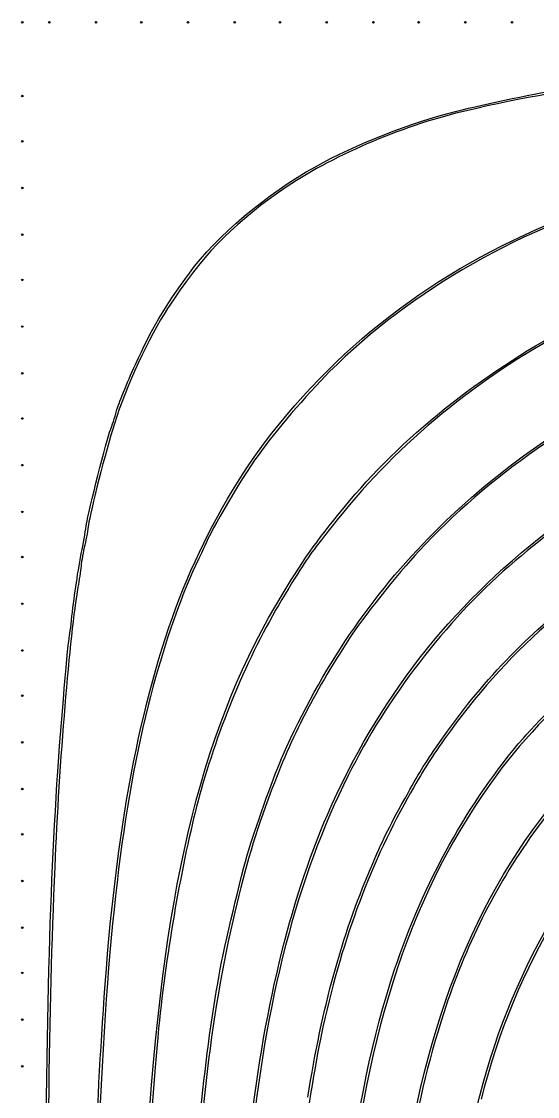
# Model space of a CAD drawing. Header units: millimetres. Extents: x 2 to 2088, y -91 to 1995.
# Drawn here: x 2 to 359, y 1251 to 1995 of the extents above; entities that cross this region are included whole.
import ezdxf

# ---------------------------------------------------------------- set-up
doc = ezdxf.new("R2010")
doc.units = ezdxf.units.MM
doc.layers.add('Image', color=7, linetype='CONTINUOUS')

msp = doc.modelspace()

# ---------------------------------------------------------------- linework, layer by layer
at = {"layer": 'Image', "color": 7}
for points in [[(2.105229, 1994.544769)], [(20.881923, 1994.544769)], [(53.219562, 1994.544769)], [(84.514052, 1994.544769)], [(116.85169, 1994.544769)], [(149.18933, 1994.544769)], [(180.48382, 1994.544769)], [(212.82146, 1994.544769)], [(245.1591, 1994.544769)], [(276.45359, 1994.544769)], [(308.79123, 1994.544769)], [(341.12887, 1994.544769)], [(2.105229, 1943.430436)], [(2.105229, 1912.135946)], [(2.105229, 1879.79831)], [(2.105229, 1847.46067)], [(2.105229, 1816.16618)], [(2.105229, 1783.82854)], [(2.105229, 1751.4909)], [(2.105229, 1720.19641)], [(2.105229, 1687.85877)], [(2.105229, 1655.52113)], [(2.105229, 1624.22664)], [(2.105229, 1591.889)], [(2.105229, 1559.55136)], [(2.105229, 1528.25687)], [(2.105229, 1495.91923)], [(2.105229, 1463.58159)], [(2.105229, 1432.2871)], [(2.105229, 1399.94946)], [(2.105229, 1367.61182)], [(2.105229, 1336.31733)], [(2.105229, 1303.9797)], [(2.105229, 1271.64206)]]:
    msp.add_lwpolyline(points, close=True, dxfattribs=at)
for points in [[(2.105229, 1994.544769), (2.105229, 1994.831635), (2.339938, 1995.066344), (2.626804, 1995.066344)], [(2.626804, 1995.066344), (2.91367, 1995.066344), (3.148379, 1994.831635), (3.148379, 1994.544769)], [(20.881923, 1994.544769), (20.881923, 1994.831635), (21.116632, 1995.066344), (21.403498, 1995.066344)], [(21.403498, 1995.066344), (21.690364, 1995.066344), (21.925073, 1994.831635), (21.925073, 1994.544769)], [(53.219562, 1994.544769), (53.219562, 1994.831635), (53.454271, 1995.066344), (53.741137, 1995.066344)], [(53.741137, 1995.066344), (54.028003, 1995.066344), (54.262712, 1994.831635), (54.262712, 1994.544769)], [(84.514052, 1994.544769), (84.514052, 1994.831635), (84.748761, 1995.066344), (85.035627, 1995.066344)], [(85.035627, 1995.066344), (85.322493, 1995.066344), (85.557202, 1994.831635), (85.557202, 1994.544769)], [(116.85169, 1994.544769), (116.85169, 1994.831635), (117.0864, 1995.066344), (117.37327, 1995.066344)], [(117.37327, 1995.066344), (117.66013, 1995.066344), (117.89484, 1994.831635), (117.89484, 1994.544769)], [(149.18933, 1994.544769), (149.18933, 1994.831635), (149.42404, 1995.066344), (149.71091, 1995.066344)], [(149.71091, 1995.066344), (149.99777, 1995.066344), (150.23248, 1994.831635), (150.23248, 1994.544769)], [(180.48382, 1994.544769), (180.48382, 1994.831635), (180.71853, 1995.066344), (181.0054, 1995.066344)], [(181.0054, 1995.066344), (181.29226, 1995.066344), (181.52697, 1994.831635), (181.52697, 1994.544769)], [(212.82146, 1994.544769), (212.82146, 1994.831635), (213.05617, 1995.066344), (213.34303, 1995.066344)], [(213.34303, 1995.066344), (213.6299, 1995.066344), (213.86461, 1994.831635), (213.86461, 1994.544769)], [(245.1591, 1994.544769), (245.1591, 1994.831635), (245.39381, 1995.066344), (245.68067, 1995.066344)], [(245.68067, 1995.066344), (245.96754, 1995.066344), (246.20225, 1994.831635), (246.20225, 1994.544769)], [(276.45359, 1994.544769), (276.45359, 1994.831635), (276.6883, 1995.066344), (276.97516, 1995.066344)], [(276.97516, 1995.066344), (277.26203, 1995.066344), (277.49674, 1994.831635), (277.49674, 1994.544769)], [(308.79123, 1994.544769), (308.79123, 1994.831635), (309.02594, 1995.066344), (309.3128, 1995.066344)], [(309.3128, 1995.066344), (309.59967, 1995.066344), (309.83438, 1994.831635), (309.83438, 1994.544769)], [(341.12887, 1994.544769), (341.12887, 1994.831635), (341.36358, 1995.066344), (341.65044, 1995.066344)], [(341.65044, 1995.066344), (341.93731, 1995.066344), (342.17202, 1994.831635), (342.17202, 1994.544769)], [(2.626804, 1994.023194), (2.339938, 1994.023194), (2.105229, 1994.257903), (2.105229, 1994.544769)], [(3.148379, 1994.544769), (3.148379, 1994.257903), (2.91367, 1994.023194), (2.626804, 1994.023194)], [(21.403498, 1994.023194), (21.116632, 1994.023194), (20.881923, 1994.257903), (20.881923, 1994.544769)], [(21.925073, 1994.544769), (21.925073, 1994.257903), (21.690364, 1994.023194), (21.403498, 1994.023194)], [(53.741137, 1994.023194), (53.454271, 1994.023194), (53.219562, 1994.257903), (53.219562, 1994.544769)], [(54.262712, 1994.544769), (54.262712, 1994.257903), (54.028003, 1994.023194), (53.741137, 1994.023194)], [(85.035627, 1994.023194), (84.748761, 1994.023194), (84.514052, 1994.257903), (84.514052, 1994.544769)], [(85.557202, 1994.544769), (85.557202, 1994.257903), (85.322493, 1994.023194), (85.035627, 1994.023194)], [(117.37327, 1994.023194), (117.0864, 1994.023194), (116.85169, 1994.257903), (116.85169, 1994.544769)], [(117.89484, 1994.544769), (117.89484, 1994.257903), (117.66013, 1994.023194), (117.37327, 1994.023194)], [(149.71091, 1994.023194), (149.42404, 1994.023194), (149.18933, 1994.257903), (149.18933, 1994.544769)], [(150.23248, 1994.544769), (150.23248, 1994.257903), (149.99777, 1994.023194), (149.71091, 1994.023194)], [(181.0054, 1994.023194), (180.71853, 1994.023194), (180.48382, 1994.257903), (180.48382, 1994.544769)], [(181.52697, 1994.544769), (181.52697, 1994.257903), (181.29226, 1994.023194), (181.0054, 1994.023194)], [(213.34303, 1994.023194), (213.05617, 1994.023194), (212.82146, 1994.257903), (212.82146, 1994.544769)], [(213.86461, 1994.544769), (213.86461, 1994.257903), (213.6299, 1994.023194), (213.34303, 1994.023194)], [(245.68067, 1994.023194), (245.39381, 1994.023194), (245.1591, 1994.257903), (245.1591, 1994.544769)], [(246.20225, 1994.544769), (246.20225, 1994.257903), (245.96754, 1994.023194), (245.68067, 1994.023194)], [(276.97516, 1994.023194), (276.6883, 1994.023194), (276.45359, 1994.257903), (276.45359, 1994.544769)], [(277.49674, 1994.544769), (277.49674, 1994.257903), (277.26203, 1994.023194), (276.97516, 1994.023194)], [(309.3128, 1994.023194), (309.02594, 1994.023194), (308.79123, 1994.257903), (308.79123, 1994.544769)], [(309.83438, 1994.544769), (309.83438, 1994.257903), (309.59967, 1994.023194), (309.3128, 1994.023194)], [(341.65044, 1994.023194), (341.36358, 1994.023194), (341.12887, 1994.257903), (341.12887, 1994.544769)], [(342.17202, 1994.544769), (342.17202, 1994.257903), (341.93731, 1994.023194), (341.65044, 1994.023194)], [(415.89617, 1951.768337), (378.70463, 1947.728577), (341.3401, 1941.028708), (302.82799, 1931.493974)], [(2.105229, 1943.430436), (2.105229, 1943.717302), (2.339938, 1943.952011), (2.626804, 1943.952011)], [(2.626804, 1942.908861), (2.339938, 1942.908861), (2.105229, 1943.14357), (2.105229, 1943.430436)], [(2.626804, 1943.952011), (2.91367, 1943.952011), (3.148379, 1943.717302), (3.148379, 1943.430436)], [(3.148379, 1943.430436), (3.148379, 1943.14357), (2.91367, 1942.908861), (2.626804, 1942.908861)], [(303.29756, 1933.062605), (322.50939, 1937.899958), (362.65979, 1946.21756), (375.55281, 1948.031082)], [(302.82799, 1931.493974), (260.27585, 1920.959019), (211.29249, 1899.10136), (179.96225, 1876.66806)], [(205.51941, 1894.54815), (233.78096, 1910.217011), (271.37251, 1925.024184), (303.29756, 1933.062605)], [(2.105229, 1912.135946), (2.105229, 1912.422812), (2.339938, 1912.657521), (2.626804, 1912.657521)], [(2.626804, 1911.614371), (2.339938, 1911.614371), (2.105229, 1911.84908), (2.105229, 1912.135946)], [(2.626804, 1912.657521), (2.91367, 1912.657521), (3.148379, 1912.422812), (3.148379, 1912.135946)], [(3.148379, 1912.135946), (3.148379, 1911.84908), (2.91367, 1911.614371), (2.626804, 1911.614371)], [(118.27927, 1820.86035), (136.80985, 1846.21765), (172.07936, 1876.00821), (205.51941, 1894.54815)], [(2.105229, 1879.79831), (2.105229, 1880.08517), (2.339938, 1880.31988), (2.626804, 1880.31988)], [(2.626804, 1879.27673), (2.339938, 1879.27673), (2.105229, 1879.51144), (2.105229, 1879.79831)], [(2.626804, 1880.31988), (2.91367, 1880.31988), (3.148379, 1880.08517), (3.148379, 1879.79831)], [(3.148379, 1879.79831), (3.148379, 1879.51144), (2.91367, 1879.27673), (2.626804, 1879.27673)], [(179.96225, 1876.66806), (145.06462, 1851.68042), (127.29002, 1833.07833), (103.21353, 1796.34633)], [(431.83062, 1875.58296), (350.93494, 1854.16002), (271.79352, 1809.20124), (215.38357, 1752.62341)], [(165.41899, 1696.72554), (217.99948, 1768.95748), (287.55353, 1822.55747), (374.50966, 1857.85575)], [(2.105229, 1847.46067), (2.105229, 1847.74753), (2.339938, 1847.98224), (2.626804, 1847.98224)], [(2.626804, 1846.93909), (2.339938, 1846.93909), (2.105229, 1847.1738), (2.105229, 1847.46067)], [(2.626804, 1847.98224), (2.91367, 1847.98224), (3.148379, 1847.74753), (3.148379, 1847.46067)], [(3.148379, 1847.46067), (3.148379, 1847.1738), (2.91367, 1846.93909), (2.626804, 1846.93909)], [(2.105229, 1816.16618), (2.105229, 1816.45304), (2.339938, 1816.68775), (2.626804, 1816.68775)], [(2.626804, 1816.68775), (2.91367, 1816.68775), (3.148379, 1816.45304), (3.148379, 1816.16618)], [(80.973615, 1757.67583), (92.066, 1782.14659), (100.80714, 1796.95144), (118.27927, 1820.86035)], [(2.626804, 1815.6446), (2.339938, 1815.6446), (2.105229, 1815.87931), (2.105229, 1816.16618)], [(3.148379, 1816.16618), (3.148379, 1815.87931), (2.91367, 1815.6446), (2.626804, 1815.6446)], [(458.03743, 1813.99662), (394.85896, 1793.82707), (335.49074, 1760.24227), (283.43, 1715.22063)], [(103.21353, 1796.34633), (90.465745, 1776.89784), (74.578274, 1742.48972), (66.366548, 1716.54539)], [(2.105229, 1783.82854), (2.105229, 1784.1154), (2.339938, 1784.35011), (2.626804, 1784.35011)], [(2.626804, 1783.30696), (2.339938, 1783.30696), (2.105229, 1783.54167), (2.105229, 1783.82854)], [(2.626804, 1784.35011), (2.91367, 1784.35011), (3.148379, 1784.1154), (3.148379, 1783.82854)], [(3.148379, 1783.82854), (3.148379, 1783.54167), (2.91367, 1783.30696), (2.626804, 1783.30696)], [(229.3863, 1663.34475), (267.95034, 1709.68973), (327.15148, 1756.10073), (384.94115, 1785.29269)], [(287.88719, 1641.4652), (377.04905, 1730.55013), (488.68761, 1780.48151), (606.61089, 1784.01732)], [(67.875379, 1725.41216), (69.116287, 1730.00202), (75.010493, 1744.52067), (80.973615, 1757.67583)], [(2.105229, 1751.4909), (2.105229, 1751.77776), (2.339938, 1752.01247), (2.626804, 1752.01247)], [(2.626804, 1750.96932), (2.339938, 1750.96932), (2.105229, 1751.20403), (2.105229, 1751.4909)], [(2.626804, 1752.01247), (2.91367, 1752.01247), (3.148379, 1751.77776), (3.148379, 1751.4909)], [(3.148379, 1751.4909), (3.148379, 1751.20403), (2.91367, 1750.96932), (2.626804, 1750.96932)], [(215.38357, 1752.62341), (198.93829, 1736.12918), (177.53999, 1711.08638), (165.8437, 1694.64604)], [(452.44129, 1750.01281), (389.54129, 1724.91855), (324.91296, 1680.06107), (277.08146, 1628.29836)], [(2.105229, 1720.19641), (2.105229, 1720.48328), (2.339938, 1720.71798), (2.626804, 1720.71798)], [(2.626804, 1719.67483), (2.339938, 1719.67483), (2.105229, 1719.90954), (2.105229, 1720.19641)], [(2.626804, 1720.71798), (2.91367, 1720.71798), (3.148379, 1720.48328), (3.148379, 1720.19641)], [(3.148379, 1720.19641), (3.148379, 1719.90954), (2.91367, 1719.67483), (2.626804, 1719.67483)], [(63.678472, 1712.37279), (64.745863, 1714.95458), (66.634472, 1720.8223), (67.875379, 1725.41216)], [(47.140477, 1647.16476), (48.371444, 1655.68611), (61.272029, 1706.55211), (63.678472, 1712.37279)], [(66.366548, 1716.54539), (60.702876, 1698.65143), (49.499947, 1654.82626), (48.500463, 1646.65436)], [(283.43, 1715.22063), (256.36666, 1691.8165), (235.58238, 1669.67973), (211.70731, 1638.83074)], [(481.95576, 1704.33847), (430.03808, 1685.0399), (385.79938, 1658.18075), (339.3737, 1617.77097)], [(114.08478, 1602.3205), (127.58998, 1635.74701), (146.95715, 1671.36376), (165.41899, 1696.72554)], [(165.8437, 1694.64604), (153.48723, 1677.27775), (134.09869, 1644.37338), (128.65248, 1631.52869)], [(2.105229, 1687.85877), (2.105229, 1688.14564), (2.339938, 1688.38034), (2.626804, 1688.38034)], [(2.626804, 1687.33719), (2.339938, 1687.33719), (2.105229, 1687.5719), (2.105229, 1687.85877)], [(2.626804, 1688.38034), (2.91367, 1688.38034), (3.148379, 1688.14564), (3.148379, 1687.85877)], [(3.148379, 1687.85877), (3.148379, 1687.5719), (2.91367, 1687.33719), (2.626804, 1687.33719)], [(183.12066, 1599.19105), (199.10833, 1625.41096), (207.47492, 1637.01239), (229.3863, 1663.34475)], [(2.105229, 1655.52113), (2.105229, 1655.808), (2.339938, 1656.0427), (2.626804, 1656.0427)], [(2.626804, 1654.99956), (2.339938, 1654.99956), (2.105229, 1655.23426), (2.105229, 1655.52113)], [(2.626804, 1656.0427), (2.91367, 1656.0427), (3.148379, 1655.808), (3.148379, 1655.52113)], [(3.148379, 1655.52113), (3.148379, 1655.23426), (2.91367, 1654.99956), (2.626804, 1654.99956)], [(44.007353, 1629.44239), (45.234181, 1635.75344), (46.644087, 1643.72851), (47.140477, 1647.16476)], [(48.500463, 1646.65436), (48.114519, 1643.49883), (46.946231, 1637.1617), (45.904267, 1632.57184)], [(183.19286, 1487.37922), (209.90496, 1547.26756), (244.35603, 1597.97161), (287.88719, 1641.4652)], [(211.70731, 1638.83074), (200.1933, 1623.95348), (198.57467, 1621.55452), (184.59223, 1598.64363)], [(213.89057, 1445.84805), (248.72746, 1525.82472), (298.14967, 1589.29939), (366.87284, 1642.32854)], [(45.904267, 1632.57184), (44.862303, 1627.98198), (43.703375, 1621.41014), (43.328872, 1617.96774)], [(128.65248, 1631.52869), (127.19289, 1628.08629), (124.46673, 1622.21858), (122.59434, 1618.48932)], [(451.18116, 1636.30344), (387.80491, 1602.72097), (337.43202, 1558.24242), (294.95606, 1498.35888)], [(2.105229, 1624.22664), (2.105229, 1624.51351), (2.339938, 1624.74822), (2.626804, 1624.74822)], [(2.626804, 1623.70507), (2.339938, 1623.70507), (2.105229, 1623.93977), (2.105229, 1624.22664)], [(2.626804, 1624.74822), (2.91367, 1624.74822), (3.148379, 1624.51351), (3.148379, 1624.22664)], [(3.148379, 1624.22664), (3.148379, 1623.93977), (2.91367, 1623.70507), (2.626804, 1623.70507)], [(37.027802, 1583.20429), (38.766858, 1599.05542), (41.08268, 1614.39727), (44.007353, 1629.44239)], [(277.08146, 1628.29836), (262.76602, 1612.80635), (237.45182, 1581.05937), (229.13954, 1568.17358)], [(43.328872, 1617.96774), (42.954369, 1614.52535), (41.985729, 1607.95351), (41.17634, 1603.36365)], [(122.59434, 1618.48932), (112.92973, 1599.24019), (97.63446, 1554.11289), (89.713148, 1521.4764)], [(339.3737, 1617.77097), (295.88755, 1579.91982), (254.98827, 1526.64602), (228.20726, 1472.96994)], [(41.17634, 1603.36365), (35.515094, 1571.26005), (27.940081, 1480.15758), (25.086793, 1409.85939)], [(60.059864, 1328.49371), (68.196846, 1442.02403), (86.211493, 1533.33177), (114.08478, 1602.3205)], [(89.788543, 1226.78662), (101.33186, 1401.75643), (128.26713, 1509.23084), (183.12066, 1599.19105)], [(184.59223, 1598.64363), (160.72, 1559.52785), (139.90867, 1511.02514), (126.41661, 1463.06002)], [(291.44642, 1495.91923), (320.15917, 1537.43103), (352.24914, 1570.97918), (390.99987, 1599.99638)], [(2.105229, 1591.889), (2.105229, 1592.17587), (2.339938, 1592.41058), (2.626804, 1592.41058)], [(2.626804, 1591.36743), (2.339938, 1591.36743), (2.105229, 1591.60213), (2.105229, 1591.889)], [(2.626804, 1592.41058), (2.91367, 1592.41058), (3.148379, 1592.17587), (3.148379, 1591.889)], [(3.148379, 1591.889), (3.148379, 1591.60213), (2.91367, 1591.36743), (2.626804, 1591.36743)], [(648.42145, 1560.55001), (551.29435, 1591.28564), (432.05596, 1539.3107), (356.56004, 1433.33025)], [(35.043441, 1567.55704), (35.35901, 1569.09151), (36.251972, 1576.13277), (37.027802, 1583.20429)], [(26.649099, 1467.23262), (28.281163, 1493.82515), (34.043706, 1562.6958), (35.043441, 1567.55704)], [(229.13954, 1568.17358), (203.23189, 1528.0112), (187.7812, 1497.39375), (172.88287, 1456.69402)], [(2.105229, 1559.55136), (2.105229, 1559.83823), (2.339938, 1560.07294), (2.626804, 1560.07294)], [(2.626804, 1559.02979), (2.339938, 1559.02979), (2.105229, 1559.2645), (2.105229, 1559.55136)], [(2.626804, 1560.07294), (2.91367, 1560.07294), (3.148379, 1559.83823), (3.148379, 1559.55136)], [(3.148379, 1559.55136), (3.148379, 1559.2645), (2.91367, 1559.02979), (2.626804, 1559.02979)], [(349.48551, 1498.9487), (361.50297, 1512.86778), (387.27339, 1537.81806), (400.94751, 1548.77292)], [(402.59576, 1548.09046), (378.39077, 1528.67773), (349.55815, 1498.61263), (331.05491, 1473.49151)], [(2.105229, 1528.25687), (2.105229, 1528.54374), (2.339938, 1528.77845), (2.626804, 1528.77845)], [(2.626804, 1527.7353), (2.339938, 1527.7353), (2.105229, 1527.97001), (2.105229, 1528.25687)], [(2.626804, 1528.77845), (2.91367, 1528.77845), (3.148379, 1528.54374), (3.148379, 1528.25687)], [(3.148379, 1528.25687), (3.148379, 1527.97001), (2.91367, 1527.7353), (2.626804, 1527.7353)], [(89.713148, 1521.4764), (70.135485, 1440.81473), (60.756892, 1356.00393), (54.760844, 1205.40205)], [(2.105229, 1495.91923), (2.105229, 1496.2061), (2.339938, 1496.44081), (2.626804, 1496.44081)], [(2.626804, 1496.44081), (2.91367, 1496.44081), (3.148379, 1496.2061), (3.148379, 1495.91923)], [(260.37326, 1338.61449), (280.1859, 1398.52134), (311.63969, 1455.11423), (349.48551, 1498.9487)], [(294.95606, 1498.35888), (284.06844, 1483.00928), (280.79987, 1477.77031), (269.37556, 1457.35762)], [(2.626804, 1495.39766), (2.339938, 1495.39766), (2.105229, 1495.63237), (2.105229, 1495.91923)], [(3.148379, 1495.91923), (3.148379, 1495.63237), (2.91367, 1495.39766), (2.626804, 1495.39766)], [(267.30809, 1456.75761), (277.75226, 1475.74716), (279.86734, 1479.17863), (291.44642, 1495.91923)], [(159.46633, 1421.45089), (165.5535, 1441.32513), (177.67755, 1475.01394), (183.19286, 1487.37922)], [(18.074288, 1022.85086), (18.747656, 1279.82285), (20.398788, 1365.39125), (26.649099, 1467.23262)], [(228.20726, 1472.96994), (192.6463, 1401.69657), (171.01874, 1318.13594), (160.16902, 1210.09623)], [(331.05491, 1473.49151), (272.88254, 1394.51319), (240.80311, 1299.15092), (226.98694, 1164.12955)], [(319.32461, 1251.16921), (343.59881, 1345.52133), (390.77975, 1421.69334), (453.26746, 1467.41535)], [(2.105229, 1463.58159), (2.105229, 1463.86846), (2.339938, 1464.10317), (2.626804, 1464.10317)], [(2.626804, 1463.06002), (2.339938, 1463.06002), (2.105229, 1463.29473), (2.105229, 1463.58159)], [(2.626804, 1464.10317), (2.91367, 1464.10317), (3.148379, 1463.86846), (3.148379, 1463.58159)], [(3.148379, 1463.58159), (3.148379, 1463.29473), (2.91367, 1463.06002), (2.626804, 1463.06002)], [(126.41661, 1463.06002), (115.34405, 1423.69634), (104.18982, 1362.86437), (98.108179, 1308.67387)], [(454.31061, 1466.32549), (390.98716, 1419.45256), (344.45517, 1343.95146), (320.33515, 1248.94181)], [(172.88287, 1456.69402), (162.48029, 1428.27595), (155.88507, 1405.60169), (148.27315, 1372.08624)], [(269.37556, 1457.35762), (242.22933, 1408.85341), (222.91214, 1356.01131), (209.68332, 1294.06977)], [(243.65736, 1408.40823), (252.42753, 1428.98648), (255.59125, 1435.45409), (267.30809, 1456.75761)], [(261.92613, 1153.76614), (275.02204, 1284.78495), (310.39501, 1381.48219), (372.97063, 1457.32269)], [(159.69711, 1219.48457), (168.86165, 1306.98537), (187.72599, 1385.78082), (213.89057, 1445.84805)], [(2.105229, 1432.2871), (2.105229, 1432.57397), (2.339938, 1432.80868), (2.626804, 1432.80868)], [(2.626804, 1431.76553), (2.339938, 1431.76553), (2.105229, 1432.00024), (2.105229, 1432.2871)], [(2.626804, 1432.80868), (2.91367, 1432.80868), (3.148379, 1432.57397), (3.148379, 1432.2871)], [(3.148379, 1432.2871), (3.148379, 1432.00024), (2.91367, 1431.76553), (2.626804, 1431.76553)], [(356.56004, 1433.33025), (329.37118, 1395.1628), (309.45842, 1355.24137), (294.38158, 1308.67387)], [(138.89279, 1334.75261), (142.57042, 1355.45062), (153.98733, 1403.56229), (159.46633, 1421.45089)], [(25.086793, 1409.85939), (20.701746, 1301.82233), (19.762338, 1224.62567), (19.61308, 960.0526)], [(200.27995, 1250.25749), (210.30679, 1312.84582), (223.62616, 1361.40721), (243.65736, 1408.40823)], [(2.105229, 1399.94946), (2.105229, 1400.23633), (2.339938, 1400.47104), (2.626804, 1400.47104)], [(2.626804, 1399.42789), (2.339938, 1399.42789), (2.105229, 1399.6626), (2.105229, 1399.94946)], [(2.626804, 1400.47104), (2.91367, 1400.47104), (3.148379, 1400.23633), (3.148379, 1399.94946)], [(3.148379, 1399.94946), (3.148379, 1399.6626), (2.91367, 1399.42789), (2.626804, 1399.42789)], [(148.27315, 1372.08624), (131.51725, 1298.30959), (122.79932, 1216.40914), (118.7603, 1094.82819)], [(2.105229, 1367.61182), (2.105229, 1367.89869), (2.339938, 1368.1334), (2.626804, 1368.1334)], [(2.626804, 1367.09025), (2.339938, 1367.09025), (2.105229, 1367.32496), (2.105229, 1367.61182)], [(2.626804, 1368.1334), (2.91367, 1368.1334), (3.148379, 1367.89869), (3.148379, 1367.61182)], [(3.148379, 1367.61182), (3.148379, 1367.32496), (2.91367, 1367.09025), (2.626804, 1367.09025)], [(2.105229, 1336.31733), (2.105229, 1336.6042), (2.339938, 1336.83891), (2.626804, 1336.83891)], [(2.626804, 1335.79576), (2.339938, 1335.79576), (2.105229, 1336.03047), (2.105229, 1336.31733)], [(2.626804, 1336.83891), (2.91367, 1336.83891), (3.148379, 1336.6042), (3.148379, 1336.31733)], [(3.148379, 1336.31733), (3.148379, 1336.03047), (2.91367, 1335.79576), (2.626804, 1335.79576)], [(117.68095, 1107.86756), (121.65194, 1206.02715), (127.90529, 1272.91388), (138.89279, 1334.75261)], [(217.02667, 957.654), (216.98337, 1133.05718), (229.882, 1246.419), (260.37326, 1338.61449)], [(50.45042, 1006.68204), (51.302648, 1171.74325), (53.071953, 1230.99567), (60.059864, 1328.49371)], [(2.105229, 1303.9797), (2.105229, 1304.26656), (2.339938, 1304.50127), (2.626804, 1304.50127)], [(2.626804, 1303.45812), (2.339938, 1303.45812), (2.105229, 1303.69283), (2.105229, 1303.9797)], [(2.626804, 1304.50127), (2.91367, 1304.50127), (3.148379, 1304.26656), (3.148379, 1303.9797)], [(3.148379, 1303.9797), (3.148379, 1303.69283), (2.91367, 1303.45812), (2.626804, 1303.45812)], [(98.108179, 1308.67387), (95.38129, 1284.37592), (90.532992, 1220.86337), (88.194252, 1178.80174)], [(294.38158, 1308.67387), (272.41515, 1240.82667), (261.99702, 1172.17645), (256.46754, 1058.83953)], [(209.68332, 1294.06977), (206.06136, 1277.1106), (197.98255, 1228.16006), (195.65215, 1209.05308)], [(381.24645, 1287.81088), (358.8403, 1233.09043), (346.78836, 1176.08824), (340.11339, 1093.26346)], [(2.105229, 1271.64206), (2.105229, 1271.92892), (2.339938, 1272.16363), (2.626804, 1272.16363)], [(2.626804, 1271.12048), (2.339938, 1271.12048), (2.105229, 1271.35519), (2.105229, 1271.64206)], [(2.626804, 1272.16363), (2.91367, 1272.16363), (3.148379, 1271.92892), (3.148379, 1271.64206)], [(3.148379, 1271.64206), (3.148379, 1271.35519), (2.91367, 1271.12048), (2.626804, 1271.12048)], [(292.03566, 951.3951), (291.94146, 1090.14319), (299.63204, 1174.62557), (319.32461, 1251.16921)]]:
    msp.add_open_spline(points, degree=3, dxfattribs=at)

doc.saveas('drawing.dxf')
